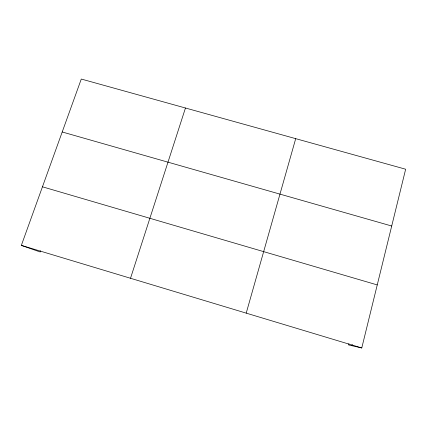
<?xml version="1.0" encoding="UTF-8"?>
<svg xmlns="http://www.w3.org/2000/svg" width="427" height="427" viewBox="0 0 427 427"><rect width="100%" height="100%" fill="white"/><g stroke="black" fill="none" stroke-linecap="round" stroke-linejoin="round"><path stroke-width="0.64" d="M348.923 343.682L348.603 344.952L361.77 347.957L405.65 169.22L81.285 79.043L21.35 245.376L40.159 251.973L40.581 250.788M351.944 345.715L352.248 344.504M246.214 313.135L295.708 138.658M130.518 278.271L185.462 108.01M62.214 131.98L391.708 226.016M42.454 186.807L377.244 284.921M21.35 245.376L361.77 347.957"/></g></svg>
